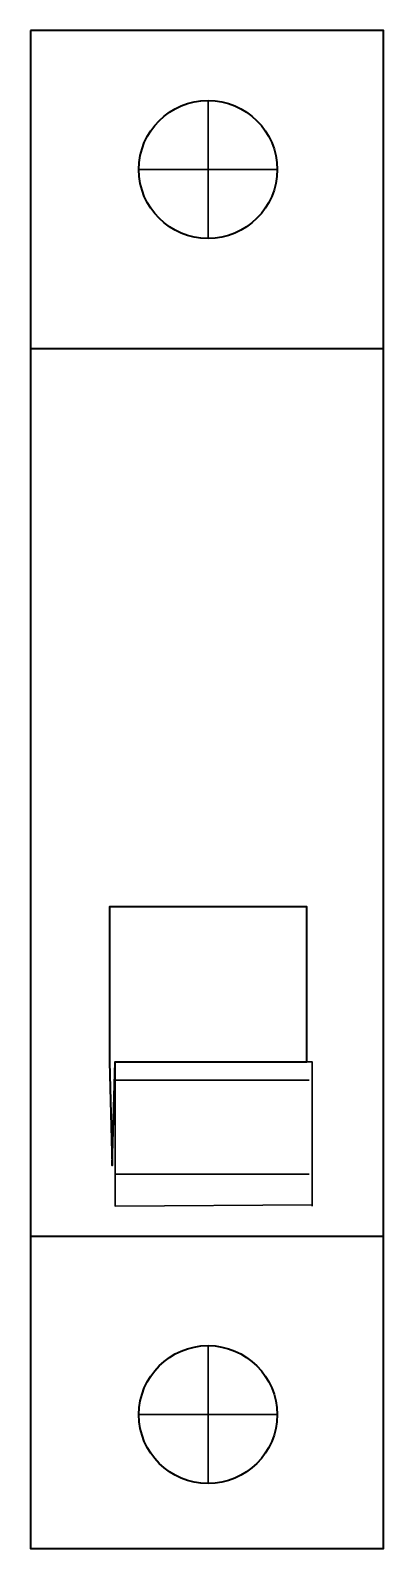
# Model space of a CAD drawing. Header units: inches. Extents: x -0.1 to 17.8, y -77 to 0.
import ezdxf

# ---------------------------------------------------------------- set-up
doc = ezdxf.new("R2010")
doc.units = ezdxf.units.IN
doc.header["$MEASUREMENT"] = 0
doc.layers.add('Layer 1', color=7, linetype='Continuous')

# ---------------------------------------------------------------- blocks, each defined once
blk = doc.blocks.new('block 3')
at = {"layer": 'Layer 1', "color": 7, "lineweight": 30}
for points in [[(101.932, -3.556), (101.932, -10.556)], [(98.432, -7.056), (105.432, -7.056)]]:
    blk.add_lwpolyline(points, dxfattribs=at)
blk = doc.blocks.new('block 2')
at = {"layer": 'Layer 1', "color": 7, "lineweight": 35}
blk.add_open_spline([(98.432, -7.056), (98.432, -8.989), (99.999, -10.556), (101.932, -10.556), (103.865, -10.556), (105.432, -8.989), (105.432, -7.056), (105.432, -5.123), (103.865, -3.556), (101.932, -3.556), (99.999, -3.556), (98.432, -5.123), (98.432, -7.056)], degree=3, knots=[0, 0, 0, 0, 1, 1, 1, 2, 2, 2, 3, 3, 3, 4, 4, 4, 4], dxfattribs=at)
at = {"layer": 'Layer 1'}
blk.add_blockref('block 3', (0, 0), dxfattribs=at)
blk = doc.blocks.new('block 5')
at = {"layer": 'Layer 1', "color": 7, "lineweight": 30}
for points in [[(101.932, -66.703), (101.932, -73.703)], [(98.432, -70.203), (105.432, -70.203)]]:
    blk.add_lwpolyline(points, dxfattribs=at)
blk = doc.blocks.new('block 4')
at = {"layer": 'Layer 1', "color": 7, "lineweight": 35}
blk.add_open_spline([(98.432, -70.203), (98.432, -72.136), (99.999, -73.703), (101.932, -73.703), (103.865, -73.703), (105.432, -72.136), (105.432, -70.203), (105.432, -68.27), (103.865, -66.703), (101.932, -66.703), (99.999, -66.703), (98.432, -68.27), (98.432, -70.203)], degree=3, knots=[0, 0, 0, 0, 1, 1, 1, 2, 2, 2, 3, 3, 3, 4, 4, 4, 4], dxfattribs=at)
at = {"layer": 'Layer 1'}
blk.add_blockref('block 5', (0, 0), dxfattribs=at)

msp = doc.modelspace()

# ---------------------------------------------------------------- linework, layer by layer
at = {"layer": 'Layer 1', "color": 7, "lineweight": 35}
for points in [[(-0.106, 0), (-0.106, -77), (17.779, -77), (17.779, 0), (-0.106, 0)], [(-0.106, -16.159), (-0.106, -61.159), (17.779, -61.159), (17.779, -16.159), (-0.106, -16.159)], [(4.181, -52.309), (13.894, -52.309), (13.894, -44.446), (3.894, -44.446), (3.894, -52.309), (4.038, -57.564), (4.181, -52.309)]]:
    msp.add_lwpolyline(points, dxfattribs=at)
at = {"layer": 'Layer 1', "color": 7, "lineweight": 30}
for points in [[(14.157, -59.562), (4.181, -59.629), (4.181, -52.309), (14.157, -52.309), (14.157, -59.629)], [(4.171, -53.246), (14.006, -53.246)], [(4.154, -58.009), (14.006, -58.009)]]:
    msp.add_lwpolyline(points, dxfattribs=at)

# ---------------------------------------------------------------- block references
at = {"layer": 'Layer 1'}
for name in ['block 2', 'block 4']:
    msp.add_blockref(name, (-93.044, 0), dxfattribs=at)

doc.saveas('drawing.dxf')
